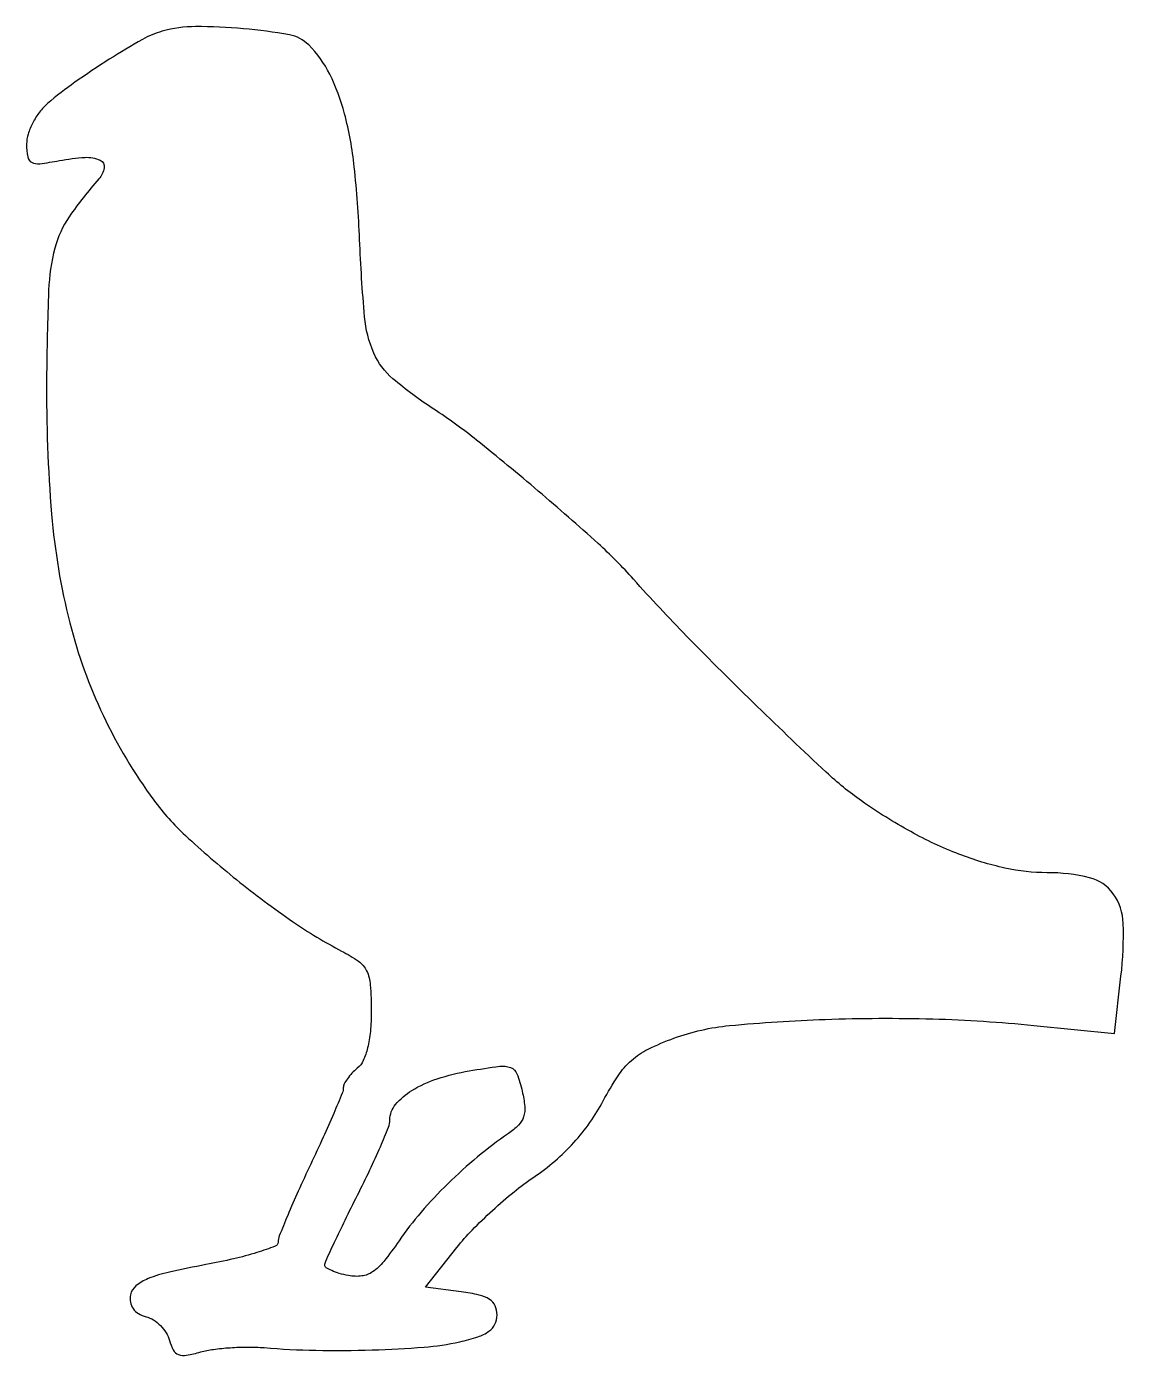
# Model space of a CAD drawing. Extents: x 0 to 118, y 0 to 143.
import ezdxf

# ---------------------------------------------------------------- set-up
doc = ezdxf.new("R2010")
doc.units = 0

msp = doc.modelspace()

# ---------------------------------------------------------------- linework, layer by layer
for points in [[(14.56348, 142.325617, 0.06038), (12.437667, 141.440531, 0.011857), (8.8795, 139.313217, 0.013336), (5.192806, 136.848861, 0.022601), (2.262734, 134.569665, 0.054202), (1.39682, 133.651664, 0.042355), (0.664678, 132.492272, 0.043603), (0.164305, 131.279952, 0.07622), (0, 130.208374, 0.042483), (0.117159, 128.831957, 0.237956), (0.543837, 128.255342, 0.149251), (1.410498, 128.106389, 0.014836), (3.51701, 128.437213, -0.02946), (6.276318, 128.788258, -0.126113), (7.894018, 128.488431, -0.336656), (8.330006, 127.665412, -0.143225), (7.757671, 126.470946, 0.033054), (4.57247, 122.411175, 0.086129), (3.039216, 119.044445, 0.054375), (2.370641, 114.525051, 0.007481), (2.148999, 105, 0.022764), (2.689456, 90.484758, 0.041637), (4.645108, 78.809406, 0.048474), (8.219858, 68.895248, 0.047609), (13.653721, 59.79059, 0.047846), (17.055375, 55.980664, 0.017423), (22.542317, 51.250254, 0.0177), (28.56374, 46.755341, 0.032162), (33.824856, 43.590571, -0.036572), (35.621035, 42.488429, -0.123765), (36.501793, 41.444972, -0.096536), (36.899936, 39.962012, -0.017456), (37, 37.096765, -0.022406), (36.904012, 34.95582, -0.037926), (36.608566, 33.186155, -0.04673), (36.138722, 31.834903, -0.112989), (35.5, 31, 0.030265), (34.925927, 30.461717, 0.033323), (34.440625, 29.874224, 0.035422), (34.099973, 29.322318, 0.121132), (34, 28.915712, -0.097858), (33.886502, 28.341349, -0.003164), (32.971875, 26.156863, -0.005977), (31.841047, 23.588823, -0.004105), (30.5, 20.702616, 0.004835), (29.159102, 17.805668, 0.006878), (28.028125, 15.204061, 0.004101), (27.12731, 13.00081, 0.095265), (27, 12.338687, -0.313954), (26.686621, 11.888796, -0.012957), (24.724412, 11.22097, -0.01849), (22.222767, 10.541642, -0.011591), (19.253318, 9.924229, 0.009505), (15.330409, 9.125628, 0.040464), (13.047074, 8.417502, 0.0761), (11.738684, 7.644707, 0.176969), (11.166345, 6.679124, 0.087909), (11.158831, 5.878538, 0.112696), (11.438475, 5.199055, 0.105637), (12.003145, 4.677809, 0.069903), (12.820572, 4.33667, -0.077957), (13.622928, 3.986627, -0.056002), (14.385243, 3.371603, -0.055786), (14.995197, 2.599471, -0.075481), (15.346296, 1.783765, 0.059861), (15.749127, 0.761451, 0.182236), (16.303339, 0.279916, 0.132055), (17.164412, 0.200267, 0.026145), (18.68875, 0.545353, -0.035411), (20.04906, 0.826935, -0.016319), (21.849195, 1.008804, -0.01607), (23.762781, 1.077565, -0.021444), (25.5, 1.009605, 0.015832), (31.045281, 0.730331, 0.012205), (37.102253, 0.765154, 0.012166), (42.67597, 1.06916, 0.035092), (46.5, 1.643099, 0.023259), (48.452673, 2.174362, 0.077873), (49.633417, 2.770549, 0.123986), (50.270848, 3.525691, 0.114081), (50.5, 4.516963, 0.105206), (50.289382, 5.506867, 0.145556), (49.702173, 6.192309, 0.088595), (48.587966, 6.658961, 0.022653), (46.654559, 7), (42.809119, 7.5), (46.190623, 11.761861, -0.025457), (47.836337, 13.632094, -0.0143), (50.010149, 15.738573, -0.014242), (52.332785, 17.745426, -0.022519), (54.444769, 19.314863, 0.029297), (56.710839, 21.046941, 0.030163), (58.735653, 23.016281, 0.030633), (60.480003, 25.183408, 0.03252), (61.908705, 27.506041, -0.024043), (63.496834, 30.188658, -0.065838), (64.936352, 31.849665, -0.067505), (66.736697, 33.056199, -0.026259), (69.5, 34.234654, -0.064076), (75.459438, 35.583764, -0.014839), (85.740352, 36.252732, -0.015629), (97.273721, 36.299395, -0.018589), (108.135512, 35.599112), (116.771024, 34.719095), (117.48623, 40.881359, 0.03627), (117.729423, 46.528577, 0.148292), (116.649415, 49.74544, 0.18072), (114.117411, 51.458673, 0.059392), (109.576244, 52, -0.054225), (105.029488, 52.49455, -0.037957), (100.090526, 53.982212, -0.034243), (94.908986, 56.402013, -0.026622), (89.632616, 59.699726, -0.035154), (85.850338, 62.771513, -0.004737), (78.439296, 69.841625, -0.005934), (70.851053, 77.396615, -0.012342), (65.153255, 83.5, 0.027336), (61.354107, 87.332568, 0.007416), (54.93409, 92.966628, 0.007556), (48.314234, 98.434068, 0.024668), (43.710228, 101.762131, -0.031646), (39.335043, 105.018622, -0.114364), (37.274617, 107.786346, -0.081457), (36.285456, 111.665975, -0.01136), (35.750423, 119.966429, 0.015863), (35.17753, 127.760274, 0.037708), (34.135012, 133.473876, 0.051398), (32.546548, 137.712469, 0.081211), (30.285585, 140.857272, 0.153781), (28.217598, 141.934483, 0.020485), (23.278459, 142.600763, 0.024474), (18.144196, 142.827773, 0.067391)], [(51.732664, 24, 0.022888), (48.414849, 21.491934, 0.020671), (45.220949, 18.608285, 0.021065), (42.344861, 15.539179, 0.027052), (39.983181, 12.475554, -0.017265), (38.344592, 10.261684, -0.074737), (37.151356, 9.150271, -0.11866), (35.980766, 8.703635, -0.079458), (34.541862, 8.747247, -0.022736), (33.569335, 8.979423, -0.034445), (32.752167, 9.276487, -0.037257), (32.164535, 9.591447, -0.264368), (32.018705, 9.866577, -0.099888), (32.121747, 10.309375, -0.002169), (33.054546, 12.332111, -0.004878), (34.183294, 14.691714, -0.003264), (35.518705, 17.370395, 0.006657), (36.852175, 20.091269, 0.009058), (37.97737, 22.582343, 0.006439), (38.849786, 24.685164, 0.095385), (39, 25.465407, -0.177676), (39.599207, 27.098408, -0.078699), (41.365658, 28.617822, -0.059702), (44.080521, 29.876148, -0.036645), (47.508373, 30.720447, -0.008814), (50.794428, 31.219148, -0.125453), (51.963737, 31.082165, -0.213993), (52.640524, 30.402054, -0.032951), (53.209027, 28.534129, -0.033729), (53.475163, 26.907049, -0.10273), (53.352801, 25.799601, -0.115454), (52.812184, 24.9072, -0.048716)]]:
    msp.add_lwpolyline(points, format="xyb", close=True)

doc.saveas('drawing.dxf')
